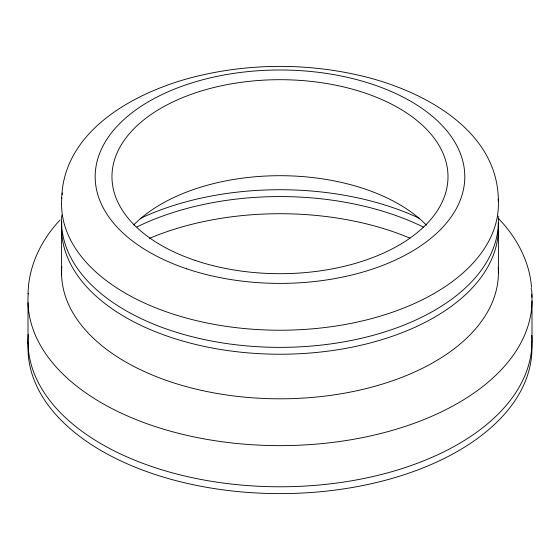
<?xml version="1.0" encoding="UTF-8"?>
<svg xmlns="http://www.w3.org/2000/svg" width="560" height="560" viewBox="0 0 560 560"><rect width="100%" height="100%" fill="white"/><g stroke="black" fill="none" stroke-linecap="round" stroke-linejoin="round"><path stroke-width="0.84" d="M28.07 293.944C28.364 266.252 41.244 239.925 60.046 220.031M61.663 198.499C63.497 130.585 134.596 92.435 192.29 77.413L192.976 77.238C249.004 62.958 308.616 62.797 364.749 76.664L365.414 76.832C424.767 91.749 498.253 130.949 498.365 201.124M498.526 218.561C516.474 237.167 529.606 261.317 531.524 287.413M531.762 290.479L531.965 297.248M532 300.979L532 342.125M498.4 228.858L498.4 273.434M61.6 230.328L61.6 274.904M28 302.673L28 343.819M531.741 342.216A251.972 145.474 0 0 1 279.986 493.612A251.972 145.474 0 0 1 28.224 342.216M498.218 198.989A218.421 126.105 0 0 1 279.076 330.225A218.421 126.105 0 0 1 61.824 197.939M62.188 194.593A218.421 126.105 0 0 1 62.426 192.927M498.218 216.132A218.421 126.105 0 0 1 279.076 347.368A218.421 126.105 0 0 1 61.824 215.089M498.218 222.992A218.421 126.105 0 0 1 279.076 354.228A218.421 126.105 0 0 1 61.824 221.942M498.218 267.568A218.421 126.105 0 0 1 279.076 398.804A218.421 126.105 0 0 1 61.824 266.518M531.797 294.21A252.021 145.502 0 0 1 279.251 445.634A252.021 145.502 0 0 1 28.238 293.363M531.167 288.295A252.021 145.502 0 0 1 531.391 289.982M531.797 335.356A252.021 145.502 0 0 1 279.251 486.78A252.021 145.502 0 0 1 28.238 334.509M133.714 224.966A168.014 96.999 0 0 1 280.126 175.7A168.014 96.999 0 0 1 426.384 225.113M136.983 226.898A220.941 127.561 0 0 1 423.374 227.087M140.581 218.316A220.941 127.561 0 0 1 419.566 218.4M149.457 238.357A220.941 127.561 0 0 1 409.941 238.119M195.132 260.414A168.014 96.999 0 0 0 447.993 177.254A168.014 96.999 0 0 0 196.826 92.407A168.014 96.999 0 0 0 195.132 260.414M186.648 268.786A184.814 106.701 0 0 0 464.793 177.31A184.814 106.701 0 0 0 188.51 83.979A184.814 106.701 0 0 0 186.648 268.786"/></g></svg>
